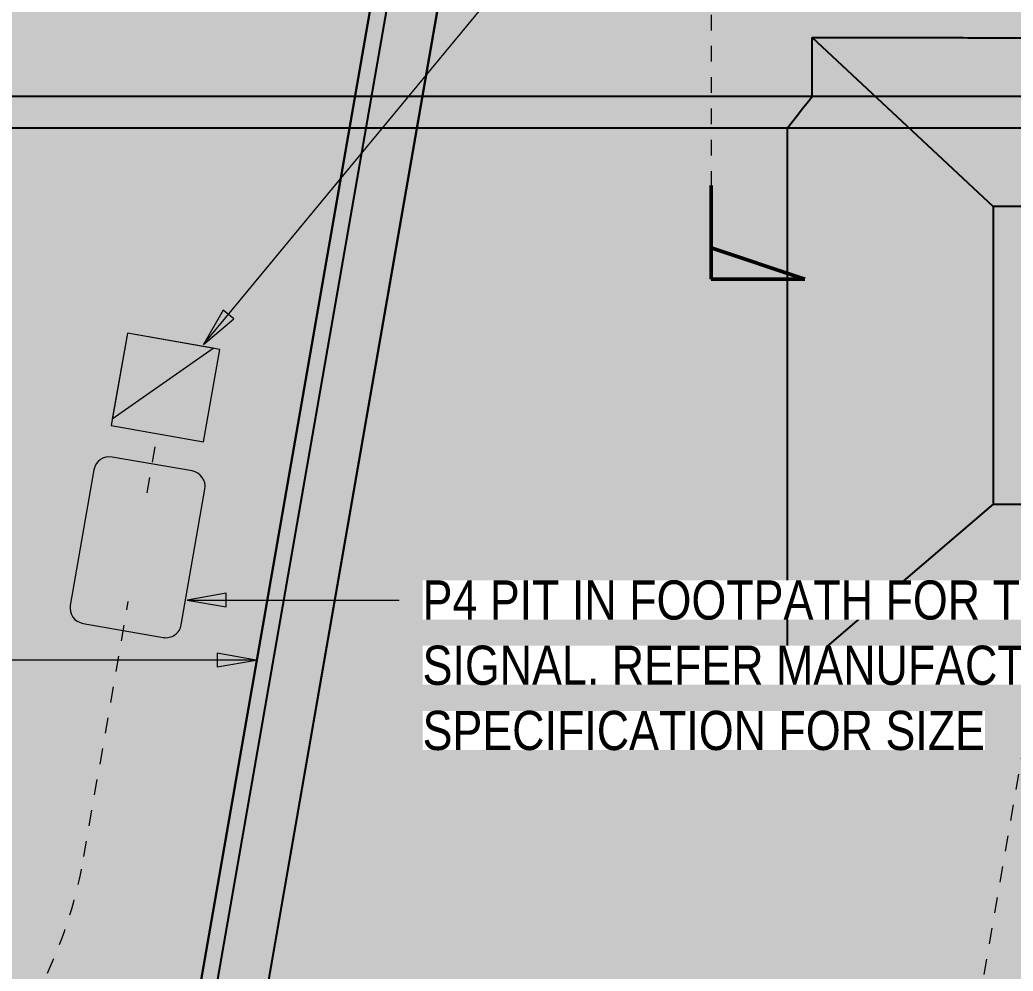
# Model space of a CAD drawing. Header units: metres. Extents: x -1161 to -1081, y 0 to 563.
# Drawn here: x -1132.67 to -1126.31, y 537.99 to 544.07 of the extents above; entities that cross this region are included whole.
import ezdxf

# ---------------------------------------------------------------- set-up
doc = ezdxf.new("R2010")
doc.units = ezdxf.units.M
doc.linetypes.add('Dash - Tight', pattern=[0.0045, 0.003, -0.0015])
doc.linetypes.add('Dot_Section Line', pattern=[0.02, 0, -0.02])
for name, color, linetype, lineweight in [('A-DETL-GENF', 7, 'Continuous', 9), ('A-GENM', 7, 'Continuous', 35), ('A-ROOF', 7, 'Continuous', 50), ('G-ANNO-TEXT', 7, 'Continuous', 9)]:
    doc.layers.add(name, color=color, linetype=linetype, lineweight=lineweight)
doc.layers.add('G-ANNO-SYMB', color=7, linetype='Continuous', lineweight=35, true_color=0x0080ff)
doc.styles.add('Arial Narrow_2', font='ARIALN.TTF', dxfattribs={"height": 0.25})

# ---------------------------------------------------------------- blocks, each defined once
blk = doc.blocks.new('Top of Pavement - RL A - Top of Pavement - RL A-68818558-DRG-2873121 - DECK SLAB GENERAL ARRANGEMENT PLAN')
at = {"layer": 'A-GENM', "color": 9, "lineweight": 25, "true_color": 0xbebebe}
for points, knots in [([(136.3804, 26.9072), (136.348, 27.0292), (136.2796, 27.2867), (136.1752, 27.6797), (136.0671, 28.0862), (135.9591, 28.4927), (135.8511, 28.8992), (135.743, 29.3057), (135.635, 29.7122), (135.527, 30.1187), (135.4189, 30.5252), (135.3109, 30.9317), (135.2029, 31.3382), (135.0949, 31.7447), (134.9868, 32.1512), (134.8788, 32.5577), (134.7708, 32.9642), (134.6627, 33.3707), (134.5547, 33.7772), (134.4467, 34.1837), (134.3386, 34.5902), (134.2306, 34.9967), (134.1226, 35.4032), (134.0146, 35.8097), (133.9065, 36.2162), (133.7985, 36.6227), (133.6905, 37.0292), (133.5824, 37.4357), (133.4744, 37.8422), (133.3664, 38.2487), (133.2584, 38.6551), (133.1503, 39.0616), (133.0423, 39.4681), (132.9343, 39.8746), (132.8262, 40.2811), (132.7182, 40.6876), (132.6462, 40.9586), (132.6102, 41.0941)], [-0.4939315, -0.4939315, -0.4939315, -0.4939315, -0.4913295, -0.4884393, -0.4855491, -0.482659, -0.4797688, -0.4768786, -0.4739884, -0.4710983, -0.4682081, -0.4653179, -0.4624277, -0.4595376, -0.4566474, -0.4537572, -0.4508671, -0.4479769, -0.4450867, -0.4421965, -0.4393064, -0.4364162, -0.433526, -0.4306358, -0.4277457, -0.4248555, -0.4219653, -0.4190751, -0.416185, -0.4132948, -0.4104046, -0.4075145, -0.4046243, -0.4017341, -0.3988439, -0.3959538, -0.3930636, -0.3930636, -0.3930636, -0.3930636]), ([(134.2524, 34.1365), (134.2885, 34.001), (134.3605, 33.73), (134.4685, 33.3235), (134.5765, 32.917), (134.6845, 32.5106), (134.7616, 32.2204), (134.8028, 32.0658), (134.8078, 32.0466)], [0.44219653, 0.44219653, 0.44219653, 0.44219653, 0.44508671, 0.44797688, 0.45086705, 0.45375723, 0.4566474, 0.45705623, 0.45705623, 0.45705623, 0.45705623]), ([(134.8079, 32.0463), (134.8388, 31.9301), (134.9057, 31.6783), (135.0086, 31.2911), (135.0806, 31.0201), (135.1166, 30.8847)], [0.457058417, 0.457058417, 0.457058417, 0.457058417, 0.459537572, 0.462427746, 0.465317919, 0.465317919, 0.465317919, 0.465317919])]:
    blk.add_open_spline(points, degree=3, knots=knots, dxfattribs=at)
for points in [[(133.7123, 36.1688), (133.7483, 36.0333), (133.8204, 35.7624), (133.9284, 35.3559), (134.0364, 34.9494), (134.1444, 34.5429), (134.2164, 34.2719), (134.2524, 34.1365)], [(135.1166, 30.8847), (135.1526, 30.7492), (135.2247, 30.4782), (135.2967, 30.2072), (135.3327, 30.0717)], [(135.3327, 30.0717), (135.3687, 29.9362), (135.4407, 29.6652), (135.5127, 29.3942), (135.5487, 29.2587)], [(135.5487, 29.2587), (135.5847, 29.1232), (135.6568, 28.8523), (135.7288, 28.5813), (135.7648, 28.4458)], [(135.7648, 28.4458), (135.8008, 28.3103), (135.8728, 28.0393), (135.9448, 27.7683), (135.9808, 27.6328)]]:
    blk.add_open_spline(points, degree=3, dxfattribs=at)
blk = doc.blocks.new('T2DPAA-T2D-C3S-RS-M3D-100334_rvt-1-DRG-2873121 - DECK SLAB GENERAL ARRANGEMENT PLAN')
at = {"layer": 'A-GENM', "color": 254, "lineweight": 25, "true_color": 0xd1d1d1}
for p, q in [((-1127.5997, 543.9549), (-1127.0583, 543.4498)), ((-1127.0578, 543.4493), (-1126.4413, 542.8742)), ((-1126.4413, 542.8742), (-1126.4413, 542.3305)), ((-1124.5413, 542.8742), (-1126.4413, 542.8742)), ((-1126.4413, 542.3297), (-1126.4413, 542.0625)), ((-1126.4413, 542.0615), (-1126.4413, 541.9502)), ((-1126.4413, 541.9495), (-1126.4413, 541.895)), ((-1126.4413, 541.894), (-1126.4414, 540.9731)), ((-1126.4414, 540.9731), (-1127.7568, 539.8465)), ((-1126.4414, 540.9731), (-1125.773, 540.9731))]:
    blk.add_line(p, q, dxfattribs=at)
at = {"layer": 'A-GENM', "color": 9, "lineweight": 25, "true_color": 0xbebebe, "flags": 128}
for points in [[(-1127.5997, 543.5778), (-1127.5997, 543.6532), (-1127.5997, 543.7286), (-1127.5997, 543.804), (-1127.5997, 543.8794), (-1127.5997, 543.9549)], [(-1127.7567, 543.378), (-1127.7253, 543.4179), (-1127.6939, 543.4579), (-1127.6625, 543.4979), (-1127.6311, 543.5378), (-1127.5997, 543.5778)], [(-1127.7568, 539.8465), (-1127.7568, 540.2389), (-1127.7568, 540.6313), (-1127.7568, 541.0237), (-1127.7568, 541.416), (-1127.7567, 541.8084), (-1127.7567, 542.2008), (-1127.7567, 542.5932), (-1127.7567, 542.9856), (-1127.7567, 543.378)]]:
    blk.add_lwpolyline(points, dxfattribs=at)
at = {"layer": 'A-GENM', "color": 9, "lineweight": 25, "true_color": 0xbebebe}
for points, knots in [([(-1127.5997, 543.9549), (-1127.4436, 543.9546), (-1127.1438, 543.9542), (-1126.844, 543.9538), (-1126.7002, 543.9536)], [0, 0, 0, 0, 0.1111111, 0.2135083, 0.2135083, 0.2135083, 0.2135083]), ([(-1126.6624, 543.9535), (-1126.5067, 543.9533), (-1126.195, 543.9529), (-1125.8053, 543.9522), (-1125.5379, 543.952), (-1125.4265, 543.9519), (-1125.3932, 543.9519)], [0.2224735, 0.2224735, 0.2224735, 0.2224735, 0.3333333, 0.4444444, 0.5, 0.5237322, 0.5237322, 0.5237322, 0.5237322]), ([(-1123.2302, 539.8481), (-1123.3978, 539.8482), (-1123.7331, 539.8484), (-1124.1523, 539.8486), (-1124.4876, 539.8489), (-1124.8229, 539.8491), (-1125.1582, 539.8494), (-1125.4935, 539.8493), (-1125.8288, 539.8491), (-1126.1641, 539.8486), (-1126.4994, 539.8481), (-1126.8347, 539.8477), (-1127.2538, 539.8472), (-1127.5891, 539.8467), (-1127.7568, 539.8465)], [0, 0, 0, 0, 0.111111, 0.222222, 0.277778, 0.333333, 0.444444, 0.5, 0.555556, 0.666667, 0.722222, 0.777778, 0.888889, 1, 1, 1, 1])]:
    blk.add_open_spline(points, degree=3, knots=knots, dxfattribs=at)
for points in [[(-1126.6993, 543.9536), (-1126.6873, 543.9536), (-1126.6754, 543.9536), (-1126.6635, 543.9535)], [(-1127.5997, 543.5778), (-1127.7373, 543.5778), (-1128.0125, 543.5778), (-1128.4253, 543.5778), (-1128.8381, 543.5778), (-1129.251, 543.5778), (-1129.6638, 543.5778), (-1130.0766, 543.5778), (-1130.4894, 543.5778), (-1130.9023, 543.5778), (-1131.3151, 543.5778), (-1131.7279, 543.5778), (-1132.1407, 543.5778), (-1132.5535, 543.5778), (-1132.9664, 543.5778), (-1133.2416, 543.5778), (-1133.3792, 543.5778)], [(-1132.8229, 543.378), (-1132.693, 543.378), (-1132.5631, 543.378), (-1132.4332, 543.378)], [(-1132.4332, 543.378), (-1132.3033, 543.378), (-1132.1734, 543.378), (-1132.0435, 543.378)], [(-1132.0435, 543.378), (-1131.9136, 543.378), (-1131.7837, 543.378), (-1131.6538, 543.378)], [(-1131.6538, 543.378), (-1131.5239, 543.378), (-1131.394, 543.378), (-1131.2641, 543.378)], [(-1131.2641, 543.378), (-1131.1342, 543.378), (-1131.0043, 543.378), (-1130.8744, 543.378)], [(-1130.8744, 543.378), (-1130.7445, 543.378), (-1130.6146, 543.378), (-1130.4847, 543.378)], [(-1130.4847, 543.378), (-1130.4579, 543.378), (-1130.4311, 543.378), (-1130.4043, 543.378)], [(-1130.404, 543.378), (-1130.301, 543.378), (-1130.198, 543.378), (-1130.0949, 543.378)], [(-1130.0949, 543.378), (-1129.965, 543.378), (-1129.8351, 543.378), (-1129.7052, 543.378)], [(-1129.7052, 543.378), (-1129.5753, 543.378), (-1129.4454, 543.378), (-1129.3155, 543.378)], [(-1129.3155, 543.378), (-1129.1856, 543.378), (-1129.0557, 543.378), (-1128.9258, 543.378)], [(-1128.9258, 543.378), (-1128.7959, 543.378), (-1128.666, 543.378), (-1128.5361, 543.378)], [(-1128.5361, 543.378), (-1128.4062, 543.378), (-1128.2763, 543.378), (-1128.1464, 543.378)], [(-1128.1464, 543.378), (-1128.0165, 543.378), (-1127.8866, 543.378), (-1127.7567, 543.378)]]:
    blk.add_open_spline(points, degree=3, dxfattribs=at)
at = {"layer": 'A-GENM', "color": 253, "lineweight": 25, "true_color": 0xa3a3a3, "rotation": 75.11694444444437}
blk.add_blockref('Top of Pavement - RL A - Top of Pavement - RL A-68818558-DRG-2873121 - DECK SLAB GENERAL ARRANGEMENT PLAN', (-1134.0578, 404.8616), dxfattribs=at)
blk = doc.blocks.new('T2DPAA-T2D-C3S-TF-XRF-100101_dwg-40805745-DRG-2873121 - DECK SLAB GENERAL ARRANGEMENT PLAN')
at = {"lineweight": 18}
blk.add_hatch(color=256, dxfattribs=at).paths.add_polyline_path([(172.7297, -666.1989), (173.3305, -666.7058), (173.2835, -666.152), (173.2681, -666.1533)])
at = {"color": 251, "lineweight": 18, "true_color": 0x4d4d4d}
for p, q in [((173.2835, -666.152), (172.6856, -666.2027)), ((173.2835, -666.152), (172.7297, -666.1989)), ((173.3342, -666.7498), (173.2835, -666.152)), ((173.3305, -666.7058), (173.2835, -666.152)), ((172.6856, -666.2027), (172.7363, -666.8005)), ((172.7297, -666.1989), (173.3305, -666.7058)), ((172.7363, -666.8005), (173.3342, -666.7498))]:
    blk.add_line(p, q, dxfattribs=at)
blk = doc.blocks.new('T2DPAA-T2D-C3S-TF-XRF-100102_dwg-40805790-DRG-2873121 - DECK SLAB GENERAL ARRANGEMENT PLAN')
at = {"lineweight": 18}
for p, q in [((53.6468, -668.6586), (52.7701, -668.7353)), ((53.8004, -669.2675), (53.7551, -668.7495)), ((52.6792, -668.8436), (52.7245, -669.3617)), ((52.8329, -669.4526), (53.7095, -669.3759))]:
    blk.add_line(p, q, dxfattribs=at)
at = {"color": 1, "linetype": 'Dash - Tight', "lineweight": 18, "true_color": 0xff0000}
for p, q in [((53.5905, -669.0249), (53.9731, -668.9928)), ((51.2414, -669.2313), (52.8892, -669.0871)), ((22.105, -677.6018), (59.663, -674.3158))]:
    blk.add_line(p, q, dxfattribs=at)
at = {"lineweight": 18}
for centre, start, end in [((53.6555, -668.7582), 5.00012, 95.00012), ((52.7788, -668.8349), 95.00012, 185.00012), ((53.7008, -669.2762), 275.00012, 5.00012), ((52.8242, -669.3529), 185.00012, 275.00012)]:
    blk.add_arc(centre, 0.1, start, end, dxfattribs=at)
at = {"color": 1, "linetype": 'Dash - Tight', "lineweight": 18, "true_color": 0xff0000}
blk.add_arc((50.9799, -666.2427), 3, 260.04301, 275.00012, dxfattribs=at)
blk = doc.blocks.new('T2DPAA-T2D-PWC-TF-M2D-100101_TrafficSigDesign_rvt-1-DRG-2873121 - DECK SLAB GENERAL ARRANGEMENT PLAN')
at = {"color": 1, "linetype": 'Dash - Tight', "lineweight": 18, "true_color": 0xff0000, "rotation": 75.11694444444437}
blk.add_blockref('T2DPAA-T2D-C3S-TF-XRF-100102_dwg-40805790-DRG-2873121 - DECK SLAB GENERAL ARRANGEMENT PLAN', (-1792.1969, 661.0881), dxfattribs=at)
at = {"lineweight": 18, "rotation": 75.11694444444437}
blk.add_blockref('T2DPAA-T2D-C3S-TF-XRF-100101_dwg-40805745-DRG-2873121 - DECK SLAB GENERAL ARRANGEMENT PLAN', (-1820.2888, 545.6942), dxfattribs=at)
blk = doc.blocks.new('Kerb_North - Kerb_North-5241467-DRG-2873121 - DECK SLAB GENERAL ARRANGEMENT PLAN')
at = {"layer": 'A-ROOF', "lineweight": 25}
for p, q in [((222.6069, 1231.1299), (237.4743, 1232.4307)), ((237.4742, 1232.4309), (222.6086, 1231.1303)), ((237.5008, 1232.3307), (222.6157, 1231.0284)), ((222.645, 1230.7068), (237.585, 1232.0139)), ((222.6456, 1230.7069), (237.585, 1232.014))]:
    blk.add_line(p, q, dxfattribs=at)
blk = doc.blocks.new('Section - sectionTail-4870194-DRG-2873121 - DECK SLAB GENERAL ARRANGEMENT PLAN')
at = {"layer": 'G-ANNO-SYMB', "lineweight": 9}
blk.add_hatch(color=7, dxfattribs=at).paths.add_polyline_path([(-0.006, 0.006), (-0.004, 0), (-0.006, 0)])
at = {"layer": 'G-ANNO-SYMB', "color": 7, "lineweight": 50}
for p, q in [((-0.006, 0.006), (-0.006, 0)), ((-0.004, 0), (-0.006, 0.006)), ((-0.006, 0), (-0.004, 0)), ((-0.006, 0), (0, 0))]:
    blk.add_line(p, q, dxfattribs=at)

msp = doc.modelspace()

# ---------------------------------------------------------------- hatches: boundary and pattern name
at = {"layer": 'A-DETL-GENF', "true_color": 0xc0c0c0, "transparency": 33554624}
h = msp.add_hatch(color=9, dxfattribs=at)
h.paths.add_polyline_path([(-1111.4068, 507.6833), (-1111.4038, 509.3104), (-1115.8427, 509.5292), (-1115.9672, 509.6084), (-1116.0843, 509.6947), (-1116.1785, 509.7729), (-1116.2782, 509.8688), (-1115.9515, 510.1359), (-1115.8802, 510.0721), (-1115.8383, 510.0373), (-1111.9939, 509.8934), (-1111.8511, 509.8074), (-1111.7031, 509.7308), (-1111.5505, 509.6639), (-1111.3939, 509.607), (-1105.4244, 543.8703), (-1105.0297, 543.8889), (-1105.0437, 546.0535), (-1135.8197, 546.0535), (-1135.8232, 544.1752), (-1141.7908, 509.9228), (-1142.1676, 509.9226), (-1142.1716, 507.7407), (-1111.7207, 507.6839)])
h.paths.add_polyline_path([(-1141.9428, 509.9086), (-1141.9428, 509.9086), (-1141.8958, 509.9086)])
h.paths.add_polyline_path([(-1113.0758, 510.4344), (-1113.5295, 511.0763), (-1112.9817, 510.9822), (-1113.0494, 510.5882)])
h.paths.add_polyline_path([(-1114.5522, 511.4141), (-1114.5522, 511.4142), (-1114.5522, 511.4142)])
h.paths.add_polyline_path([(-1114.5522, 511.4141), (-1114.5522, 511.4142), (-1114.5522, 511.4142)])
h.paths.add_polyline_path([(-1114.5522, 511.4142), (-1114.5522, 511.4142), (-1114.5548, 511.4883)])
h.paths.add_polyline_path([(-1116.9781, 512.2536), (-1116.9781, 512.2536), (-1116.9781, 512.4315)])
h.paths.add_polyline_path([(-1115.0674, 515.8749), (-1115.1233, 515.8783), (-1115.1771, 515.894), (-1115.2259, 515.9213), (-1115.2675, 515.9588), (-1115.2997, 516.0046), (-1115.3209, 516.0564), (-1115.3301, 516.1116), (-1115.3267, 516.1675), (-1115.311, 516.2212), (-1115.2837, 516.2701), (-1115.2462, 516.3117), (-1115.2004, 516.3439), (-1115.1486, 516.3651), (-1115.0934, 516.3743), (-1115.0375, 516.3709), (-1114.9838, 516.3552), (-1114.9349, 516.3279), (-1114.8933, 516.2904), (-1114.8611, 516.2446), (-1114.8399, 516.1928), (-1114.8308, 516.1376), (-1114.8341, 516.0817), (-1114.8499, 516.028), (-1114.8771, 515.9791), (-1114.9146, 515.9375), (-1114.9604, 515.9053), (-1115.0122, 515.8841)])
h.paths.add_polyline_path([(-1137.0676, 517.9372), (-1137.2404, 517.9646), (-1137.17, 518.409), (-1136.9972, 518.3817)])
h.paths.add_polyline_path([(-1115.8363, 519.4858), (-1116.5316, 519.4858), (-1116.5316, 520.4658), (-1115.5188, 520.4658), (-1115.6916, 519.4858)])
h.paths.add_polyline_path([(-1132.9721, 520.4137), (-1133.8993, 520.6601), (-1133.7199, 521.6724), (-1132.7564, 521.2255), (-1132.8746, 520.7806)])
h.paths.add_polyline_path([(-1124.1477, 521.9446), (-1124.2036, 521.9479), (-1124.2573, 521.9637), (-1124.3062, 521.9909), (-1124.3478, 522.0284), (-1124.38, 522.0742), (-1124.4012, 522.126), (-1124.4103, 522.1813), (-1124.4069, 522.2371), (-1124.3912, 522.2909), (-1124.3639, 522.3398), (-1124.3264, 522.3813), (-1124.2807, 522.4135), (-1124.2288, 522.4347), (-1124.1736, 522.4439), (-1124.1177, 522.4405), (-1124.064, 522.4248), (-1124.0151, 522.3975), (-1123.9735, 522.36), (-1123.9413, 522.3142), (-1123.9201, 522.2624), (-1123.911, 522.2072), (-1123.9144, 522.1513), (-1123.9301, 522.0976), (-1123.9574, 522.0487), (-1123.9948, 522.0071), (-1124.0406, 521.9749), (-1124.0924, 521.9537)])
h.paths.add_polyline_path([(-1110.154, 535.2026), (-1110.3264, 535.2326), (-1110.2491, 535.6759), (-1110.0767, 535.6459), (-1110.1405, 535.28)])
h.paths.add_polyline_path([(-1121.9534, 535.2613), (-1122.0093, 535.2655), (-1122.0627, 535.2821), (-1122.1112, 535.3101), (-1122.1522, 535.3482), (-1122.1838, 535.395), (-1122.2041, 535.4467), (-1122.2123, 535.502), (-1122.2081, 535.5579), (-1122.1915, 535.6113), (-1122.1635, 535.6598), (-1122.1253, 535.7008), (-1122.079, 535.7323), (-1122.0269, 535.7526), (-1121.9715, 535.7609), (-1121.9157, 535.7567), (-1121.8622, 535.7401), (-1121.8138, 535.7121), (-1121.7728, 535.6739), (-1121.7413, 535.6276), (-1121.7207, 535.5739), (-1121.7127, 535.5201), (-1121.7169, 535.4643), (-1121.7335, 535.4108), (-1121.7615, 535.3624), (-1121.7997, 535.3214), (-1121.8459, 535.2899), (-1121.8981, 535.2695), (-1121.925, 535.2655)])
h.paths.add_polyline_path([(-1132.0744, 541.518), (-1131.9775, 542.0653), (-1131.4302, 541.9684), (-1131.7649, 541.7344)])
h.paths.add_polyline_path([(-1108.9396, 542.3796), (-1108.9396, 542.3796), (-1109.1005, 542.4389)])
h.paths.add_polyline_path([(-1127.7567, 542.3791), (-1127.7567, 542.3796), (-1127.7567, 542.3796)])
h.paths.add_polyline_path([(-1125.0406, 542.3796), (-1125.0406, 542.3796), (-1125.0359, 542.3796)])
h.paths.add_polyline_path([(-1109.9652, 543.3779), (-1109.9652, 543.3779), (-1109.9652, 543.3941)])
h.paths.add_polyline_path([(-1114.5775, 543.3779), (-1114.5775, 543.3779), (-1114.6427, 543.3779)])
h.paths.add_polyline_path([(-1114.7136, 543.3779), (-1114.7136, 543.3779), (-1114.8848, 543.3779)])
h.paths.add_polyline_path([(-1114.6994, 543.3779), (-1114.6994, 543.3779), (-1114.7136, 543.3779)])
h.paths.add_polyline_path([(-1114.6852, 543.3779), (-1114.6852, 543.3779), (-1114.6994, 543.3779)])
h.paths.add_polyline_path([(-1115.2978, 543.3779), (-1115.2978, 543.3779), (-1115.3382, 543.3779)])
h.paths.add_polyline_path([(-1125.1849, 543.378), (-1125.1849, 543.378), (-1125.241, 543.378)])
h.paths.add_polyline_path([(-1125.1674, 543.378), (-1125.1674, 543.378), (-1125.1849, 543.378)])
h.paths.add_polyline_path([(-1127.0023, 543.378), (-1127.0023, 543.378), (-1127.0023, 543.3869)])
h.paths.add_polyline_path([(-1127.227, 543.378), (-1127.227, 543.378), (-1127.2365, 543.378)])
h.paths.add_polyline_path([(-1135.8562, 543.378), (-1135.8562, 543.378), (-1135.8562, 543.3908)])
h.paths.add_polyline_path([(-1109.5636, 543.5777), (-1109.5636, 543.5777), (-1109.4664, 543.5777)])
h.paths.add_polyline_path([(-1113.5623, 543.5777), (-1113.5623, 543.5777), (-1113.5359, 543.5777)])
h.paths.add_polyline_path([(-1113.6023, 543.5777), (-1113.6023, 543.5777), (-1113.5623, 543.5777)])
h.paths.add_polyline_path([(-1113.6432, 543.5777), (-1113.6432, 543.5777), (-1113.6023, 543.5777)])
h.paths.add_polyline_path([(-1113.6847, 543.5777), (-1113.6847, 543.5777), (-1113.6432, 543.5777)])
h.paths.add_polyline_path([(-1113.7268, 543.5777), (-1113.7268, 543.5777), (-1113.6847, 543.5777)])
h.paths.add_polyline_path([(-1113.7317, 543.5777), (-1113.7317, 543.5777), (-1113.7268, 543.5777)])
h.paths.add_polyline_path([(-1113.7692, 543.5777), (-1113.7692, 543.5777), (-1113.7657, 543.5777)])
h.paths.add_polyline_path([(-1115.2665, 543.5777), (-1115.2665, 543.5777), (-1115.1667, 543.5777)])
h.paths.add_polyline_path([(-1115.6955, 543.5777), (-1115.6955, 543.5777), (-1115.6955, 543.5777)])
h.paths.add_polyline_path([(-1117.3617, 543.5777), (-1117.3617, 543.5777), (-1117.3219, 543.5777)])
h.paths.add_polyline_path([(-1123.9205, 543.5778), (-1123.9205, 543.5778), (-1123.9121, 543.5778)])
h.paths.add_polyline_path([(-1123.8701, 543.5778), (-1123.8701, 543.5778), (-1123.8286, 543.5778)])
h.paths.add_polyline_path([(-1124.8468, 543.5778), (-1124.8468, 543.5778), (-1124.8434, 543.5778)])
h.paths.add_polyline_path([(-1124.5357, 543.5778), (-1124.5357, 543.5778), (-1124.5357, 543.5893)])
h.paths.add_polyline_path([(-1125.773, 543.5778), (-1125.773, 543.5778), (-1125.7272, 543.5778)])
h.paths.add_polyline_path([(-1134.3195, 543.5779), (-1134.3195, 543.5779), (-1134.2873, 543.5779)])
h.paths.add_polyline_path([(-1134.2648, 543.5779), (-1134.2648, 543.5779), (-1134.1429, 543.5779)])
h.paths.add_polyline_path([(-1134.5774, 543.5779), (-1134.5774, 543.5779), (-1134.5345, 543.5779)])
h.paths.add_polyline_path([(-1134.6205, 543.5779), (-1134.6205, 543.5779), (-1134.6078, 543.5779)])
h.paths.add_polyline_path([(-1127.5997, 543.9528), (-1127.5997, 543.9528), (-1127.5997, 543.9535)])
at = {"layer": 'G-ANNO-TEXT'}
for points in [[(-1131.4907, 541.9917), (-1131.2974, 542.1563), (-1131.3653, 542.2124)], [(-1131.5952, 540.3598), (-1131.3452, 540.3157), (-1131.3452, 540.4038)], [(-1131.1544, 539.9763), (-1131.4044, 540.0204), (-1131.4044, 539.9322)]]:
    msp.add_hatch(color=256, dxfattribs=at).paths.add_polyline_path(points)

# ---------------------------------------------------------------- linework, layer by layer
at = {"layer": 'G-ANNO-SYMB', "color": 7, "linetype": 'Dot_Section Line', "lineweight": 9, "true_color": 0xffffff}
msp.add_line((-1128.2455, 547.9002), (-1128.2455, 543.0094), dxfattribs=at)
at = {"layer": 'G-ANNO-TEXT'}
for p, q in [((-1131.4907, 541.9917), (-1125.9214, 548.7276)), ((-1131.3653, 542.2124), (-1131.4907, 541.9917)), ((-1131.2974, 542.1563), (-1131.3653, 542.2124)), ((-1131.4907, 541.9917), (-1131.2974, 542.1563)), ((-1131.3452, 540.4038), (-1131.5952, 540.3598)), ((-1131.5952, 540.3598), (-1131.3452, 540.3157)), ((-1131.5952, 540.3598), (-1130.2403, 540.3598)), ((-1131.3452, 540.3157), (-1131.3452, 540.4038)), ((-1131.1544, 539.9763), (-1138.952, 539.9763)), ((-1131.1544, 539.9763), (-1131.4044, 540.0204)), ((-1131.4044, 540.0204), (-1131.4044, 539.9322)), ((-1131.4044, 539.9322), (-1131.1544, 539.9763))]:
    msp.add_line(p, q, dxfattribs=at)

# ---------------------------------------------------------------- block references
at = {"lineweight": 5}
for name in ['T2DPAA-T2D-C3S-RS-M3D-100334_rvt-1-DRG-2873121 - DECK SLAB GENERAL ARRANGEMENT PLAN', 'T2DPAA-T2D-PWC-TF-M2D-100101_TrafficSigDesign_rvt-1-DRG-2873121 - DECK SLAB GENERAL ARRANGEMENT PLAN']:
    msp.add_blockref(name, (0, 0), dxfattribs=at)
at = {"layer": 'A-ROOF', "lineweight": 25, "rotation": 75.11694444444437}
msp.add_blockref('Kerb_North - Kerb_North-5241467-DRG-2873121 - DECK SLAB GENERAL ARRANGEMENT PLAN', (0, 0), dxfattribs=at)
at = {"layer": 'G-ANNO-SYMB', "color": 7, "lineweight": 50, "extrusion": (0, 0, -1), "xscale": 99.99999999999994, "yscale": 99.99999999999994, "zscale": 99.99999999999994, "rotation": 90.00000000000361}
msp.add_blockref('Section - sectionTail-4870194-DRG-2873121 - DECK SLAB GENERAL ARRANGEMENT PLAN', (1128.2455, 543.0094), dxfattribs=at)

# ---------------------------------------------------------------- next in the draw order: texts
at = {"layer": 'G-ANNO-TEXT', "char_height": 0.25, "attachment_point": 1, "style": 'Arial Narrow_2', "bg_fill": 3, "box_fill_scale": 1, "bg_fill_color": 256, "bg_fill_true_color": 13158600, "bg_fill_transparency": 0}
for s, insert in [('P4 PIT IN FOOTPATH FOR TRAFFIC ', (-1130.0903, 540.4848)), ("SIGNAL. REFER MANUFACTURER'S ", (-1130.0903, 540.068)), ('SPECIFICATION FOR SIZE', (-1130.0903, 539.6513))]:
    msp.add_mtext(s, dxfattribs=dict(at, insert=insert))

doc.saveas('drawing.dxf')
